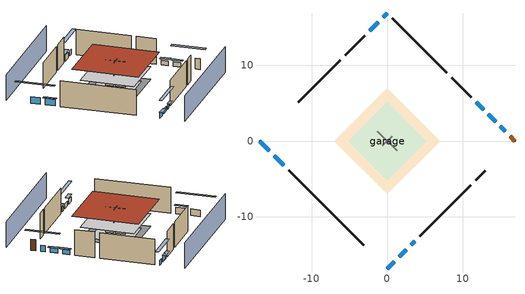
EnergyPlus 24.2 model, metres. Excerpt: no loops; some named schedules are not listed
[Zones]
conditioned space
 floor to garage (Floor1 construction): -5.17,0 0,5.17 5.17,0 0,-5.17 z0
 floor adiabatic (AdiabaticFloorConstruction): -6.99,0 0,6.99 6.99,0 0,-6.99 z2.44
 floor foundation (Slab2 construction): -6.99,0 0,6.99 6.99,0 0,-6.99 z0
 wall outside (AdiabaticWallConstruction 1): 16.91,0 16.26,0.65 z0:2.03
 wall outside (AdiabaticWallConstruction): -16.91,0 -15.63,-1.27 / -14.98,-1.93 -13.71,-3.2 z0:1.22; 0,-16.91 0.94,-15.96 / 1.6,-15.31 2.54,-14.37 z0:0.92; 0,16.91 -0.51,16.4 z0:0.95; -1.16,15.74 -2.33,14.58 z0:1.07; 15.6,1.3 14.98,1.92 z0:1.16; 14.33,2.58 13.4,3.51 z0:0.85; 12.74,4.17 11.8,5.1 z0:0.89; 3.19,-13.71 3.64,-13.26 z0:0.86
 wall outside (Wall3 construction): -13.05,-3.86 -3.1,-13.8 z0:4.88
 wall outside (Wall4 construction): -6.23,10.68 -11.75,5.15 z0:4.88
 wall outside (Wall7 construction): 7.9,9 0.66,16.25 z0:4.88
 wall outside (Wall8 construction): 4.3,-12.61 11.04,-5.87 z0:4.88
 wall to garage (Wall5 construction): 1.29,-1.29 -1.29,1.29 z0:4.88
 wall to garage (Wall6 construction): 0.65,0.65 -0.65,-0.65 z0:4.88
 window (WindowConstruction): -16.91,0 -15.63,-1.27 z0:1.22
 window (WindowConstruction 9): 0,-16.91 0.94,-15.96 z0:0.91
 window (WindowConstruction 1): -14.98,-1.93 -13.71,-3.2 z0:1.22
 window (WindowConstruction 2): 0,16.91 -0.51,16.4 z0:0.94
 window (WindowConstruction 3): -1.16,15.74 -2.33,14.58 z0:1.07
 window (WindowConstruction 4): 15.6,1.3 14.98,1.92 z0:1.16
 window (WindowConstruction 5): 14.33,2.58 13.4,3.51 z0:0.85
 window (WindowConstruction 6): 12.74,4.17 11.8,5.1 z0:0.88
 window (WindowConstruction 7): 1.6,-15.31 2.54,-14.37 z0:0.91
 window (WindowConstruction 8): 3.2,-13.71 3.64,-13.26 z0:0.85
 door (Door): 16.91,0 16.26,0.65 z0:2.03
 ceiling adiabatic (AdiabaticFloorConstruction): 0,-6.99 6.99,0 0,6.99 -6.99,0 z2.44
 roof outside (Roof1 construction): 0,8.69 -8.69,0 0,-8.69 8.69,0 z4.88
garage
 floor foundation (Slab1 construction): -5.17,0 0,5.17 5.17,0 0,-5.17 z0
 wall outside (Wall1 construction): -2.99,13.92 -5.57,11.33 z0:4.88
 wall outside (Wall2 construction): 11.15,5.76 8.56,8.35 z0:4.88
 wall outside (Wall9 construction): 11.7,-5.21 12.99,-3.92 z0:4.88
shading: 3.23,-20.14 20.14,-3.23 / -3.23,20.14 -20.14,3.23 z0:4.88; -13.69,-3.21 -18.85,1.94 -19.28,1.51 -14.13,-3.64 z3.96; 1.16,-15.75 -0.22,-17.12 0.22,-17.55 1.59,-16.18 z1.22; -13.49,-3.42 -15.19,-1.71 -15.62,-2.14 -13.92,-3.85 z1.52; -2.45,14.46 1.94,18.85 1.51,19.28 -2.88,14.89 z3.69; -2.54,14.36 -0.95,15.96 -1.38,16.39 -2.97,14.79 z1.37; 13.04,3.86 17.54,-0.64 17.97,-0.21 13.48,4.29 z3.9; 13.18,3.73 14.54,2.36 14.97,2.79 13.61,4.16 z1.16; 11.59,5.32 12.95,3.95 13.39,4.38 12.02,5.75 z1.19; 4.48,-12.43 -0.34,-17.25 0.09,-17.68 4.91,-12.86 z3.66; 3.86,-13.05 2.98,-13.93 3.41,-14.36 4.29,-13.48 z1.16
[Building]
Building 1: Terrain=Suburbs
[Site:Location]
Portland Intl Arpt_OR: Latitude {deg}=45.59; Longitude {deg}=-122.6; Time Zone {hr}=-8; Elevation {m}=33; Keep Site Location Information=Yes
[Site:GroundTemperature:Shallow]
10.2558, 8.96328, 8.85977, 9.47314, 11.9355, 14.3863, 16.5111, 17.8571, 17.9714, 16.8767, 14.8061, 12.4304
[Site:WaterMainsTemperature]
Calculation Method=Schedule; Temperature Schedule=mains temperature schedule
[Material] Roughness=Rough; Thermal Absorptance=0.9
Name | Thickness {m} | Conductivity {W/m-K} | Density {kg/m3} | Specific Heat {J/kg-K} | Solar Absorptance | Visible Absorptance
asphalt or fiberglass shingles | 0.00635 | 0.162714 | 1121.4 | 1465.45 | 0.85 | 0.85
concrete 4.0 in. | 0.1016 | 1.803125 | 2242.8 | 837.4 | 0.7 | 0.7
door material | 0.04445 | 0.0612267 | 512.64 | 1214.23 | 0.7 | 0.7
floor covering | 0.0127 | 0.0433444 | 54.468 | 1339.84 | 0.6 | 0.6
floor covering 1 | 0.0127 | 0.0450781 | 54.468 | 1339.84 | 0.9 | 0.9
floor rigid ins; wall rigid ins | 0.512978 | 0.029427 | 32.04 | 1214.23 | 0.7 | 0.7
floor stud and cavity | 0.1397 | 0.923637 | 92.3553 | 1139.71 | 0.7 | 0.7
floor stud and cavity 1 | 0.1397 | 1.75129 | 37.0049 | 1207.88 | 0.7 | 0.7
furniture material conditioned space 1; furniture material garage 1 | 0.1524 | 0.115458 | 640.8 | 1214.23 | 0.6 | 0.6
gypsum board | 0.0127 | 0.160291 | 801 | 837.4 | 0.6 | 0.6
osb sheathing 0.5 in.; osb sheathing 0.5 in. 1; osb sheathing 0.5 in. 2 | 0.0127 | 0.115458 | 512.64 | 1214.23 | 0.7 | 0.7
osb sheathing 0.75 in. | 0.01905 | 0.115458 | 512.64 | 1214.23 | 0.7 | 0.7
roof rigid ins | 0.103632 | 0.029427 | 32.04 | 1214.23 | 0.7 | 0.7
roof stud and cavity | 0.2032 | 0.161866 | 78.34581 | 1123.46 | 0.7 | 0.7
wall stud and cavity | 0.1397 | 0.727959 | 139.0536 | 1170.24 | 0.6 | 0.6
wall stud and cavity 1 | 0.1397 | 0.550994 | 139.0536 | 1170.24 | 0.7 | 0.7
wall stud and cavity 2 | 0.1397 | 0.335416 | 139.0536 | 1170.24 | 0.7 | 0.7
wall stud and cavity 3 | 0.0889 | 0.380278 | 52.3479 | 1209.89 | 0.7 | 0.7
wall stud and cavity 4 | 0.0889 | 0.391764 | 83.0341 | 1211.67 | 0.7 | 0.7
wood siding | 0.0254 | 0.102417 | 544.68 | 1172.36 | 0.85 | 0.85
wood siding 1; wood siding 2 | 0.0254 | 0.102417 | 544.68 | 1172.36 | 0.7 | 0.7
[WindowMaterial:SimpleGlazingSystem]
WindowMaterial: U-Factor {W/m2-K}=2.78222; Solar Heat Gain Coefficient=0.56
[Construction]
AdiabaticFloorConstruction: floor stud and cavity 1, floor rigid ins, osb sheathing 0.75 in., floor covering
AdiabaticWallConstruction: wood siding 1, wall rigid ins, wall stud and cavity 3, gypsum board
AdiabaticWallConstruction 1: wood siding 2, wall rigid ins, wall stud and cavity 3, gypsum board
Door: door material
Floor1 construction: floor stud and cavity, osb sheathing 0.75 in., floor covering
furniture construction conditioned space 1: furniture material conditioned space 1
furniture construction garage 1: furniture material garage 1
PartitionWallConstruction: gypsum board, wall stud and cavity 4, gypsum board
Roof1 construction: asphalt or fiberglass shingles, roof rigid ins, osb sheathing 0.75 in., roof stud and cavity, gypsum board
Slab1 construction: concrete 4.0 in.
Slab2 construction: concrete 4.0 in., floor covering 1
Wall1 construction; Wall2 construction: wood siding, osb sheathing 0.5 in., wall stud and cavity
Wall3 construction; Wall4 construction: wood siding, osb sheathing 0.5 in., wall stud and cavity 1, gypsum board
Wall5 construction: osb sheathing 0.5 in. 1, wall stud and cavity 2, gypsum board
Wall6 construction: osb sheathing 0.5 in. 2, wall stud and cavity 2, gypsum board
Wall7 construction; Wall8 construction: wood siding, osb sheathing 0.5 in. 2, wall stud and cavity 1, gypsum board
Wall9 construction: wood siding, osb sheathing 0.5 in. 2, wall stud and cavity
WindowConstruction; WindowConstruction 1; WindowConstruction 2; WindowConstruction 3; WindowConstruction 4; WindowConstruction 5; WindowConstruction 6; WindowConstruction 7; WindowConstruction 8; WindowConstruction 9: WindowMaterial
[Zone] Multiplier=1; Part of Total Floor Area=Yes
Name | Volume {m3}
conditioned space | 606.66
garage | 130.484
[Space]
Name | Zone | Volume {m3}
conditioned space 1 | conditioned space | 606.66
garage 1 | garage | 130.484
[SurfaceProperty:ExposedFoundationPerimeter] Exposed Perimeter Calculation Method=TotalExposedPerimeter
Name | Total Exposed Perimeter {m}
Slab2 | 35.57016
Slab1 | 18.288
[SurfaceProperty:IncidentSolarMultiplier] Incident Solar Multiplier=1; Incident Solar Multiplier Schedule=trans schedule winter=0.85 summer=0.7
Window1; Window10; Window2; Window3; Window4; Window5; Window6; Window7; Window8; Window9
[InternalMass]
Name | Construction | Zone or ZoneList | Space or SpaceList | Surface Area {m2}
furniture mass conditioned space 1 | furniture construction conditioned space 1 | conditioned space | conditioned space 1 | 99.51774
partition wall mass | PartitionWallConstruction | conditioned space | conditioned space 1 | 248.794
furniture mass garage 1 | furniture construction garage 1 | garage | garage 1 | 5.35122
[Lights] Design Level Calculation Method=LightingLevel; Return Air Fraction=0; Fraction Radiant=0.6; Fraction Visible=0.2; Fraction Replaceable=1
Name | Zone or ZoneList or Space or SpaceList | Schedule | Lighting Level {W}
interior lighting | conditioned space 1 | lighting_interior | 460.811
garage lighting | garage 1 | lighting_garage | 11.2788
[People]
occupants: Zone or ZoneList or Space or SpaceList=conditioned space 1; Number of People Schedule=occupants; Number of People Calculation Method=People; Number of People=2; Fraction Radiant=0.314171; Sensible Heat Fraction=0.56303; Activity Level Schedule=occupants activity schedule; Carbon Dioxide Generation Rate {m3/s-W}=0; Enable ASHRAE 55 Comfort Warnings=No; Mean Radiant Temperature Calculation Type=EnclosureAveraged
[ElectricEquipment] Zone or ZoneList or Space or SpaceList=conditioned space 1; Design Level Calculation Method=EquipmentLevel
Name | Schedule | Design Level {W} | Fraction Latent | Fraction Radiant | Fraction Lost
ceiling fan | ceiling_fan | 16.8392 | 0 | 0.558 | 0
clothes dryer | clothes_dryer | 8078.42 | 0.015 | 0.081 | 0.85
clothes washer | clothes_washer | 1473.38 | 0.03 | 0.162 | 0.7
cooking range | cooking_range | 1799.09 | 0.08 | 0.432 | 0.2
dishwasher | dishwasher | 694.961 | 0.3 | 0.18 | 0.4
fridge | fridge schedule | 49.4292 | 0 | 0.6 | 0
mech vent bath fan 0 | mech vent bath fan 0 schedule | 45 | 0 | 0 | 1
mech vent house fan | mech vent house fan schedule | 0 | 0 | 0 | 1
mech vent house fan cfis | mech vent house fan cfis schedule | 0 | 0 | 0 | 0
mech vent range fan 0 | mech vent range fan 0 schedule | 30 | 0 | 0 | 1
misc plug loads | plug_loads_other | 387.995 | 0.021 | 0.558 | 0.049
misc tv | plug_loads_tv | 627.433 | 0 | 0.6 | 0
whole house fan | Always On Discrete | 0 | 0 | 0 | 1
[OtherEquipment] Design Level Calculation Method=EquipmentLevel
Name | Fuel Type | Zone or ZoneList or Space or SpaceList | Schedule | Design Level {W} | Fraction Latent | Fraction Radiant | Fraction Lost
clothes dryer 1 | Electricity | conditioned space 1 | clothes_dryer | 0 | 0.015 | 0.081 | 0.85
cooking range 1 | Electricity | conditioned space 1 | cooking_range | 0 | 0.08 | 0.432 | 0.2
general water use latent | None | conditioned space 1 | general water use schedule | 44.1266 | 1 | 0 | 0
general water use sensible | None | conditioned space 1 | general water use schedule | -43.4886 | 0 | 0.6 | 0
mech vent house fan latent load | None | conditioned space 1 | Always On Discrete | 0 | 1 | 0 | 0
mech vent house fan sensible load | None | conditioned space 1 | Always On Discrete | 0 | 0 | 0 | 0
water heater energy adjustment1 | Electricity | garage 1 | Always On Discrete | 0.01 | 0 | 0 | 1
water heater lat | None | garage 1 | Always On Discrete | 0 | 1 | 0 | 0
water heater sens | None | garage 1 | Always On Discrete | 0 | 0 | 0 | 0
[ZoneInfiltration:DesignFlowRate] Zone or ZoneList or Space or SpaceList=conditioned space 1; Schedule=Always On Discrete; Design Flow Rate Calculation Method=Flow/Zone; Design Flow Rate {m3/s}=0
infil flow; natural vent flow; whole house fan flow
[ZoneInfiltration:EffectiveLeakageArea]
infil garage 1: Zone or Space=garage 1; Schedule=Always On Discrete; Effective Air Leakage Area {cm2}=815.51; Stack Coefficient=0.000129147; Wind Coefficient=4.38083e-05
[WaterUse:Equipment]
dishwasher: Peak Flow Rate {m3/s}=1.22249e-05; Flow Rate Fraction Schedule=hot_water_dishwasher
[Foundation:Kiva] Wall Height Above Grade {m}=0.1016; Wall Depth Below Slab {m}=0.2032
Name | Initial Indoor Air Temperature {C}
Foundation Kiva 1 | 13.4258
Foundation Kiva 2 | 20
[Foundation:Kiva:Settings]
Soil Conductivity {W/m-K}=0.8655; Soil Density {kg/m3}=1842.3; Soil Specific Heat {J/kg-K}=418.7; Ground Solar Absorptivity=0.9; Ground Thermal Absorptivity=0.9; Ground Surface Roughness {m}=0.03; Far-Field Width {m}=40; Deep-Ground Boundary Condition=ZeroFlux; Deep-Ground Depth {m}=40; Minimum Cell Dimension {m}=0.2; Maximum Cell Growth Coefficient=3; Simulation Timestep=Timestep
[Exterior:Lights]
exterior lighting: Schedule=exterior lighting schedule; Design Level {W}=8.97151
[EnergyManagementSystem:GlobalVariable]
infil_program_Qfan
infil_program_Qinf
natural_vent_program_Qnv
natural_vent_program_Qwhf
[EnergyManagementSystem:Sensor]
Name | Output:Variable or Output:Meter Index Key | Output:Variable or Output:Meter
airflow_gain | infil flow | Infiltration Sensible Heat Gain Energy
airflow_gain_1 | natural vent flow | Infiltration Sensible Heat Gain Energy
airflow_gain_2 | whole house fan flow | Infiltration Sensible Heat Gain Energy
airflow_loss | infil flow | Infiltration Sensible Heat Loss Energy
airflow_loss_1 | natural vent flow | Infiltration Sensible Heat Loss Energy
airflow_loss_2 | whole house fan flow | Infiltration Sensible Heat Loss Energy
clg_load_cond |  | Cooling:EnergyTransfer:Zone:CONDITIONED SPACE
clg_sp_s; clg_sp_s_1 | cooling setpoint | Schedule Value
clothes_dryer_exhaust_0_sch_s | clothes_dryer | Schedule Value
cool_season | cooling season schedule | Schedule Value
htg_load_cond |  | Heating:EnergyTransfer:Zone:CONDITIONED SPACE
htg_sp_s; htg_sp_s_1 | heating setpoint | Schedule Value
ig_ee_conv | ceiling fan | Electric Equipment Convective Heating Energy
ig_ee_conv_1 | clothes dryer | Electric Equipment Convective Heating Energy
ig_ee_conv_3 | cooking range | Electric Equipment Convective Heating Energy
ig_ee_conv_4 | dishwasher | Electric Equipment Convective Heating Energy
ig_ee_conv_5 | fridge | Electric Equipment Convective Heating Energy
ig_ee_conv_6 | misc plug loads | Electric Equipment Convective Heating Energy
ig_ee_conv_7 | misc tv | Electric Equipment Convective Heating Energy
ig_ee_conv_8 | whole house fan | Electric Equipment Convective Heating Energy
ig_ee_rad | ceiling fan | Electric Equipment Radiant Heating Energy
ig_ee_rad_1 | clothes dryer | Electric Equipment Radiant Heating Energy
ig_ee_rad_3 | cooking range | Electric Equipment Radiant Heating Energy
ig_ee_rad_4 | dishwasher | Electric Equipment Radiant Heating Energy
ig_ee_rad_5 | fridge | Electric Equipment Radiant Heating Energy
ig_ee_rad_6 | misc plug loads | Electric Equipment Radiant Heating Energy
ig_ee_rad_7 | misc tv | Electric Equipment Radiant Heating Energy
ig_ee_rad_8 | whole house fan | Electric Equipment Radiant Heating Energy
ig_lgt_conv | interior lighting | Lights Convective Heating Energy
ig_lgt_rad | interior lighting | Lights Radiant Heating Energy
ig_lgt_vis | interior lighting | Lights Visible Radiation Heating Energy
ig_oe_conv | clothes dryer 1 | Other Equipment Convective Heating Energy
ig_oe_conv_1 | cooking range 1 | Other Equipment Convective Heating Energy
ig_oe_conv_2 | general water use latent | Other Equipment Convective Heating Energy
ig_oe_conv_3 | general water use sensible | Other Equipment Convective Heating Energy
ig_oe_rad | clothes dryer 1 | Other Equipment Radiant Heating Energy
ig_oe_rad_1 | cooking range 1 | Other Equipment Radiant Heating Energy
ig_oe_rad_2 | general water use latent | Other Equipment Radiant Heating Energy
ig_oe_rad_3 | general water use sensible | Other Equipment Radiant Heating Energy
ig_ppl_conv | occupants | People Convective Heating Energy
ig_ppl_rad | occupants | People Radiant Heating Energy
im_conv | furniture mass conditioned space 1 | Surface Inside Face Convection Heat Gain Energy
im_conv_1 | partition wall mass | Surface Inside Face Convection Heat Gain Energy
im_ig | furniture mass conditioned space 1 | Surface Inside Face Internal Gains Radiation Heat Gain Energy
im_ig_1 | partition wall mass | Surface Inside Face Internal Gains Radiation Heat Gain Energy
im_lgt | furniture mass conditioned space 1 | Surface Inside Face Lights Radiation Heat Gain Energy
im_lgt_1 | partition wall mass | Surface Inside Face Lights Radiation Heat Gain Energy
im_sol | furniture mass conditioned space 1 | Surface Inside Face Solar Radiation Heat Gain Energy
im_sol_1 | partition wall mass | Surface Inside Face Solar Radiation Heat Gain Energy
im_surf | furniture mass conditioned space 1 | Surface Inside Face Net Surface Thermal Radiation Heat Gain Energy
im_surf_1 | partition wall mass | Surface Inside Face Net Surface Thermal Radiation Heat Gain Energy
mech_vent_bath_fan_0_sch_s | mech vent bath fan 0 schedule | Schedule Value
mech_vent_range_fan_0_sch_s | mech vent range fan 0 schedule | Schedule Value
mv_conv | mech vent bath fan 0 | Electric Equipment Convective Heating Energy
mv_conv_1 | mech vent house fan | Electric Equipment Convective Heating Energy
mv_conv_2 | mech vent house fan cfis | Electric Equipment Convective Heating Energy
mv_conv_3 | mech vent range fan 0 | Electric Equipment Convective Heating Energy
mv_conv_4 | mech vent house fan latent load | Other Equipment Convective Heating Energy
mv_conv_5 | mech vent house fan sensible load | Other Equipment Convective Heating Energy
mv_rad | mech vent bath fan 0 | Electric Equipment Radiant Heating Energy
mv_rad_1 | mech vent house fan | Electric Equipment Radiant Heating Energy
mv_rad_2 | mech vent house fan cfis | Electric Equipment Radiant Heating Energy
mv_rad_3 | mech vent range fan 0 | Electric Equipment Radiant Heating Energy
mv_rad_4 | mech vent house fan latent load | Other Equipment Radiant Heating Energy
mv_rad_5 | mech vent house fan sensible load | Other Equipment Radiant Heating Energy
natural_vent_s | natural vent schedule | Schedule Value
out_pb_s |  | Site Outdoor Air Barometric Pressure
out_wt_s |  | Site Outdoor Air Humidity Ratio
site_vw_s |  | Site Wind Speed
ss_back_out | Window1 | Surface Window Shortwave from Zone Back Out Window Heat Transfer Rate
ss_back_out_1 | Window10 | Surface Window Shortwave from Zone Back Out Window Heat Transfer Rate
ss_back_out_2 | Window2 | Surface Window Shortwave from Zone Back Out Window Heat Transfer Rate
ss_back_out_3 | Window3 | Surface Window Shortwave from Zone Back Out Window Heat Transfer Rate
ss_back_out_4 | Window4 | Surface Window Shortwave from Zone Back Out Window Heat Transfer Rate
ss_back_out_5 | Window5 | Surface Window Shortwave from Zone Back Out Window Heat Transfer Rate
ss_back_out_6 | Window6 | Surface Window Shortwave from Zone Back Out Window Heat Transfer Rate
ss_back_out_7 | Window7 | Surface Window Shortwave from Zone Back Out Window Heat Transfer Rate
ss_back_out_8 | Window8 | Surface Window Shortwave from Zone Back Out Window Heat Transfer Rate
ss_back_out_9 | Window9 | Surface Window Shortwave from Zone Back Out Window Heat Transfer Rate
ss_conv | Door1 | Surface Inside Face Convection Heat Gain Energy
ss_conv_1 | Window1 | Surface Inside Face Convection Heat Gain Energy
ss_conv_10 | Window9 | Surface Inside Face Convection Heat Gain Energy
ss_conv_2 | Window10 | Surface Inside Face Convection Heat Gain Energy
ss_conv_3 | Window2 | Surface Inside Face Convection Heat Gain Energy
ss_conv_4 | Window3 | Surface Inside Face Convection Heat Gain Energy
ss_conv_5 | Window4 | Surface Inside Face Convection Heat Gain Energy
ss_conv_6 | Window5 | Surface Inside Face Convection Heat Gain Energy
ss_conv_7 | Window6 | Surface Inside Face Convection Heat Gain Energy
ss_conv_8 | Window7 | Surface Inside Face Convection Heat Gain Energy
ss_conv_9 | Window8 | Surface Inside Face Convection Heat Gain Energy
ss_ig | Door1 | Surface Inside Face Internal Gains Radiation Heat Gain Energy
ss_ig_1 | Window1 | Surface Inside Face Internal Gains Radiation Heat Gain Energy
ss_ig_10 | Window9 | Surface Inside Face Internal Gains Radiation Heat Gain Energy
ss_ig_2 | Window10 | Surface Inside Face Internal Gains Radiation Heat Gain Energy
ss_ig_3 | Window2 | Surface Inside Face Internal Gains Radiation Heat Gain Energy
ss_ig_4 | Window3 | Surface Inside Face Internal Gains Radiation Heat Gain Energy
ss_ig_5 | Window4 | Surface Inside Face Internal Gains Radiation Heat Gain Energy
ss_ig_6 | Window5 | Surface Inside Face Internal Gains Radiation Heat Gain Energy
ss_ig_7 | Window6 | Surface Inside Face Internal Gains Radiation Heat Gain Energy
ss_ig_8 | Window7 | Surface Inside Face Internal Gains Radiation Heat Gain Energy
ss_ig_9 | Window8 | Surface Inside Face Internal Gains Radiation Heat Gain Energy
ss_lgt | Door1 | Surface Inside Face Lights Radiation Heat Gain Energy
ss_sol | Door1 | Surface Inside Face Solar Radiation Heat Gain Energy
ss_surf | Door1 | Surface Inside Face Net Surface Thermal Radiation Heat Gain Energy
ss_surf_1 | Window1 | Surface Inside Face Net Surface Thermal Radiation Heat Gain Energy
ss_surf_10 | Window9 | Surface Inside Face Net Surface Thermal Radiation Heat Gain Energy
ss_surf_2 | Window10 | Surface Inside Face Net Surface Thermal Radiation Heat Gain Energy
ss_surf_3 | Window2 | Surface Inside Face Net Surface Thermal Radiation Heat Gain Energy
ss_surf_4 | Window3 | Surface Inside Face Net Surface Thermal Radiation Heat Gain Energy
ss_surf_5 | Window4 | Surface Inside Face Net Surface Thermal Radiation Heat Gain Energy
ss_surf_6 | Window5 | Surface Inside Face Net Surface Thermal Radiation Heat Gain Energy
ss_surf_7 | Window6 | Surface Inside Face Net Surface Thermal Radiation Heat Gain Energy
ss_surf_8 | Window7 | Surface Inside Face Net Surface Thermal Radiation Heat Gain Energy
ss_surf_9 | Window8 | Surface Inside Face Net Surface Thermal Radiation Heat Gain Energy
ss_trans_in | Window1 | Surface Window Transmitted Solar Radiation Rate
ss_trans_in_1 | Window10 | Surface Window Transmitted Solar Radiation Rate
ss_trans_in_2 | Window2 | Surface Window Transmitted Solar Radiation Rate
ss_trans_in_3 | Window3 | Surface Window Transmitted Solar Radiation Rate
ss_trans_in_4 | Window4 | Surface Window Transmitted Solar Radiation Rate
ss_trans_in_5 | Window5 | Surface Window Transmitted Solar Radiation Rate
ss_trans_in_6 | Window6 | Surface Window Transmitted Solar Radiation Rate
ss_trans_in_7 | Window7 | Surface Window Transmitted Solar Radiation Rate
ss_trans_in_8 | Window8 | Surface Window Transmitted Solar Radiation Rate
ss_trans_in_9 | Window9 | Surface Window Transmitted Solar Radiation Rate
ss_trans_out | Window1 | Surface Inside Face Initial Transmitted Diffuse Transmitted Out Window Solar Radiation Rate
ss_trans_out_1 | Window10 | Surface Inside Face Initial Transmitted Diffuse Transmitted Out Window Solar Radiation Rate
ss_trans_out_2 | Window2 | Surface Inside Face Initial Transmitted Diffuse Transmitted Out Window Solar Radiation Rate
ss_trans_out_3 | Window3 | Surface Inside Face Initial Transmitted Diffuse Transmitted Out Window Solar Radiation Rate
ss_trans_out_4 | Window4 | Surface Inside Face Initial Transmitted Diffuse Transmitted Out Window Solar Radiation Rate
ss_trans_out_5 | Window5 | Surface Inside Face Initial Transmitted Diffuse Transmitted Out Window Solar Radiation Rate
ss_trans_out_6 | Window6 | Surface Inside Face Initial Transmitted Diffuse Transmitted Out Window Solar Radiation Rate
ss_trans_out_7 | Window7 | Surface Inside Face Initial Transmitted Diffuse Transmitted Out Window Solar Radiation Rate
ss_trans_out_8 | Window8 | Surface Inside Face Initial Transmitted Diffuse Transmitted Out Window Solar Radiation Rate
ss_trans_out_9 | Window9 | Surface Inside Face Initial Transmitted Diffuse Transmitted Out Window Solar Radiation Rate
s_conv | Floor1 | Surface Inside Face Convection Heat Gain Energy
s_conv_1 | inferred conditioned ceiling | Surface Inside Face Convection Heat Gain Energy
s_conv_10 | Wall8 | Surface Inside Face Convection Heat Gain Energy
s_conv_2 | inferred conditioned floor | Surface Inside Face Convection Heat Gain Energy
s_conv_3 | Roof1 | Surface Inside Face Convection Heat Gain Energy
s_conv_4 | Slab2 | Surface Inside Face Convection Heat Gain Energy
s_conv_5 | Wall3 | Surface Inside Face Convection Heat Gain Energy
s_conv_6 | Wall4 | Surface Inside Face Convection Heat Gain Energy
s_conv_7 | Wall5 | Surface Inside Face Convection Heat Gain Energy
s_conv_8 | Wall6 | Surface Inside Face Convection Heat Gain Energy
s_conv_9 | Wall7 | Surface Inside Face Convection Heat Gain Energy
s_ig | Floor1 | Surface Inside Face Internal Gains Radiation Heat Gain Energy
s_ig_1 | inferred conditioned ceiling | Surface Inside Face Internal Gains Radiation Heat Gain Energy
s_ig_10 | Wall8 | Surface Inside Face Internal Gains Radiation Heat Gain Energy
s_ig_2 | inferred conditioned floor | Surface Inside Face Internal Gains Radiation Heat Gain Energy
s_ig_3 | Roof1 | Surface Inside Face Internal Gains Radiation Heat Gain Energy
s_ig_4 | Slab2 | Surface Inside Face Internal Gains Radiation Heat Gain Energy
s_ig_5 | Wall3 | Surface Inside Face Internal Gains Radiation Heat Gain Energy
s_ig_6 | Wall4 | Surface Inside Face Internal Gains Radiation Heat Gain Energy
s_ig_7 | Wall5 | Surface Inside Face Internal Gains Radiation Heat Gain Energy
s_ig_8 | Wall6 | Surface Inside Face Internal Gains Radiation Heat Gain Energy
s_ig_9 | Wall7 | Surface Inside Face Internal Gains Radiation Heat Gain Energy
s_lgt | Floor1 | Surface Inside Face Lights Radiation Heat Gain Energy
s_lgt_1 | inferred conditioned ceiling | Surface Inside Face Lights Radiation Heat Gain Energy
s_lgt_10 | Wall8 | Surface Inside Face Lights Radiation Heat Gain Energy
s_lgt_2 | inferred conditioned floor | Surface Inside Face Lights Radiation Heat Gain Energy
s_lgt_3 | Roof1 | Surface Inside Face Lights Radiation Heat Gain Energy
s_lgt_4 | Slab2 | Surface Inside Face Lights Radiation Heat Gain Energy
s_lgt_5 | Wall3 | Surface Inside Face Lights Radiation Heat Gain Energy
s_lgt_6 | Wall4 | Surface Inside Face Lights Radiation Heat Gain Energy
s_lgt_7 | Wall5 | Surface Inside Face Lights Radiation Heat Gain Energy
s_lgt_8 | Wall6 | Surface Inside Face Lights Radiation Heat Gain Energy
s_lgt_9 | Wall7 | Surface Inside Face Lights Radiation Heat Gain Energy
s_sol | Floor1 | Surface Inside Face Solar Radiation Heat Gain Energy
s_sol_1 | inferred conditioned ceiling | Surface Inside Face Solar Radiation Heat Gain Energy
s_sol_10 | Wall8 | Surface Inside Face Solar Radiation Heat Gain Energy
s_sol_2 | inferred conditioned floor | Surface Inside Face Solar Radiation Heat Gain Energy
s_sol_3 | Roof1 | Surface Inside Face Solar Radiation Heat Gain Energy
s_sol_4 | Slab2 | Surface Inside Face Solar Radiation Heat Gain Energy
s_sol_5 | Wall3 | Surface Inside Face Solar Radiation Heat Gain Energy
s_sol_6 | Wall4 | Surface Inside Face Solar Radiation Heat Gain Energy
s_sol_7 | Wall5 | Surface Inside Face Solar Radiation Heat Gain Energy
s_sol_8 | Wall6 | Surface Inside Face Solar Radiation Heat Gain Energy
s_sol_9 | Wall7 | Surface Inside Face Solar Radiation Heat Gain Energy
s_surf | Floor1 | Surface Inside Face Net Surface Thermal Radiation Heat Gain Energy
s_surf_1 | inferred conditioned ceiling | Surface Inside Face Net Surface Thermal Radiation Heat Gain Energy
s_surf_10 | Wall8 | Surface Inside Face Net Surface Thermal Radiation Heat Gain Energy
s_surf_2 | inferred conditioned floor | Surface Inside Face Net Surface Thermal Radiation Heat Gain Energy
